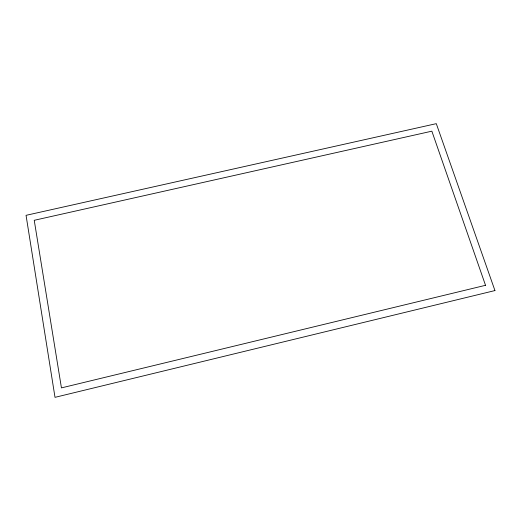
<?xml version="1.0" encoding="UTF-8"?>
<svg xmlns="http://www.w3.org/2000/svg" width="521" height="521" viewBox="0 0 521 521"><rect width="100%" height="100%" fill="white"/><g stroke="black" fill="none" stroke-linecap="round" stroke-linejoin="round"><path stroke-width="0.78" d="M494.95 290.568L55.011 397.341L26.05 215.329L436.298 123.659L494.95 290.568M485.526 285.306L61.439 387.891L34.236 220.298L431.857 131.175L485.526 285.306"/></g></svg>
